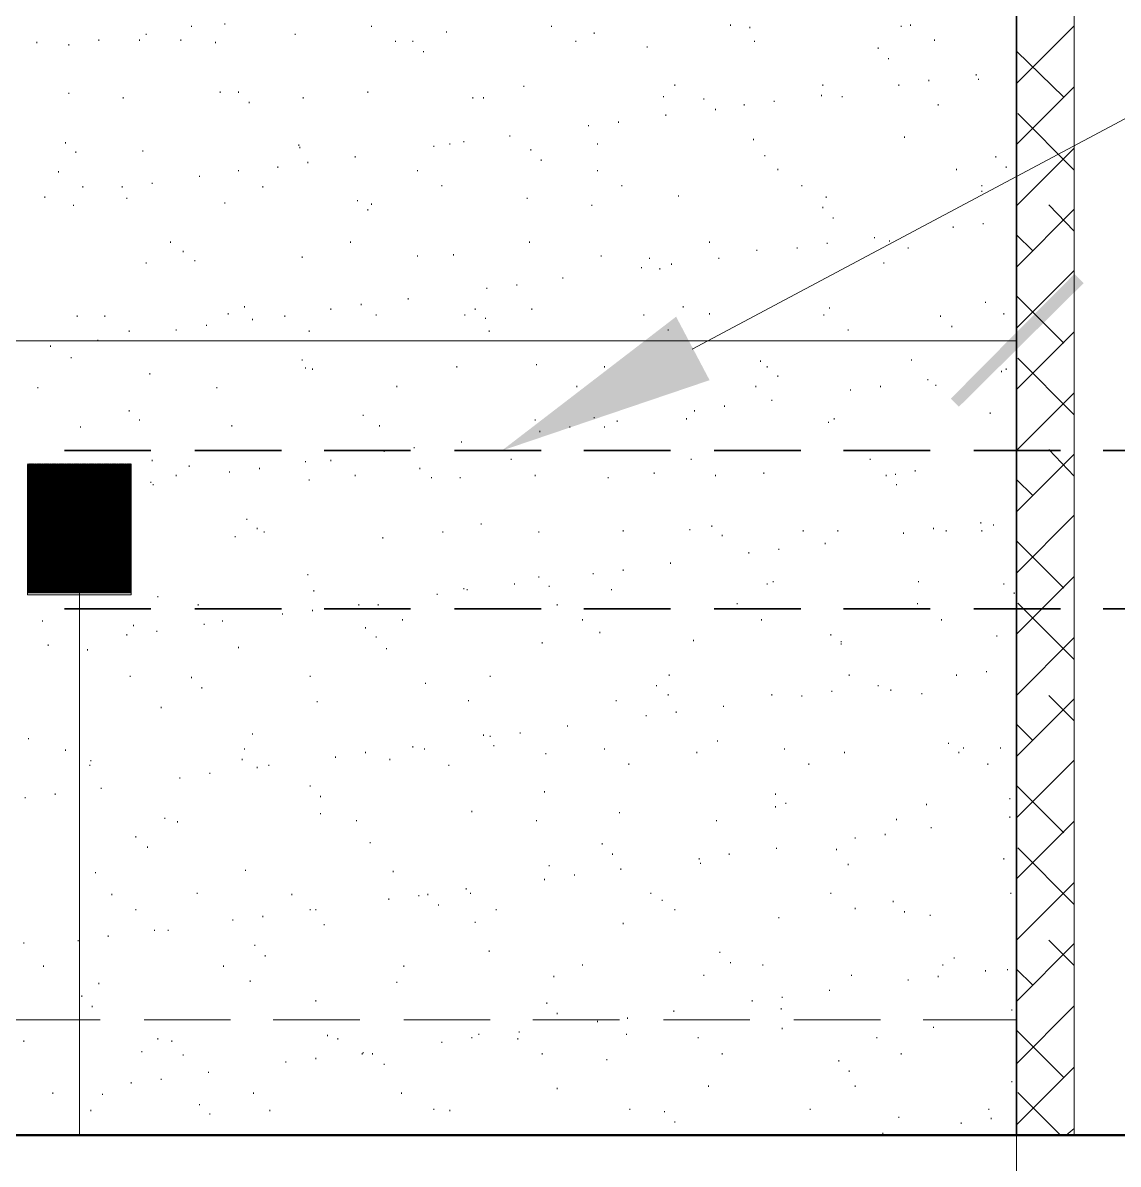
# Model space of a CAD drawing. Header units: inches. Extents: x 5 to 516, y -193 to 129.
# Drawn here: x 62.895 to 66.059, y -55.033 to -51.738 of the extents above; entities that cross this region are included whole.
import ezdxf

# ---------------------------------------------------------------- set-up
doc = ezdxf.new("R2010")
doc.units = ezdxf.units.IN
doc.header["$MEASUREMENT"] = 0
doc.layers.add('PDF4_Geometry', color=7, linetype='Continuous')
doc.layers.add('PDF4_Solid Fills', color=7, linetype='Continuous')

msp = doc.modelspace()

# ---------------------------------------------------------------- linework, layer by layer
at = {"layer": 'PDF4_Geometry', "lineweight": 35}
for points in [[(65.7654181, -54.9496512), (65.7654181, -46.9696506)], [(63.0154179, -52.9729801), (63.2654179, -52.9729801)], [(63.3920862, -52.9729801), (63.6420862, -52.9729801)], [(63.7654179, -52.9729801), (64.0154179, -52.9729801)], [(64.1420863, -52.9729801), (64.3920863, -52.9729801)], [(64.515418, -52.9729801), (64.765418, -52.9729801)], [(64.8920863, -52.9729801), (65.1420863, -52.9729801)], [(65.265418, -52.9729801), (65.5154181, -52.9729801)], [(65.6420864, -52.9729801), (65.8920864, -52.9729801)], [(66.0154181, -52.9729801), (66.2654181, -52.9729801)], [(63.2654179, -53.4296451), (63.0154179, -53.4296451)], [(63.6420862, -53.4296451), (63.3920862, -53.4296451)], [(64.0154179, -53.4296451), (63.7654179, -53.4296451)], [(64.3920863, -53.4296451), (64.1420863, -53.4296451)], [(64.765418, -53.4296451), (64.515418, -53.4296451)], [(65.1420863, -53.4296451), (64.8920863, -53.4296451)], [(65.5154181, -53.4296451), (65.265418, -53.4296451)], [(65.8920864, -53.4296451), (65.6420864, -53.4296451)], [(66.2654181, -53.4296451), (66.0154181, -53.4296451)]]:
    msp.add_lwpolyline(points, dxfattribs=at)
at = {"layer": 'PDF4_Geometry', "lineweight": 15}
for points in [[(65.7654181, -54.9496512), (65.7654181, -47.0329839), (65.9320848, -47.0329839), (65.9320848, -54.9496512)], [(62.9087555, -53.0129801), (62.9087555, -53.3896468), (63.2087556, -53.3896468), (63.2087556, -53.0129801)]]:
    msp.add_lwpolyline(points, close=True, dxfattribs=at)
for points in [[(64.8287522, -52.6796451), (73.2887528, -48.1763115), (73.9187526, -48.1763115)], [(63.3820832, -51.7496455), (63.3820832, -51.7463157)], [(63.4787561, -51.7429792), (63.4787561, -51.7396493)], [(63.9020892, -51.7496455), (63.9020892, -51.7463157)], [(64.1187505, -51.7663149), (64.1187505, -51.7629783)], [(64.4220884, -51.7496455), (64.4220884, -51.7463157)], [(64.9387511, -51.7463157), (64.9387511, -51.7429792)], [(64.9954188, -51.7529822), (64.9954188, -51.7496455)], [(65.4320847, -51.7496455), (65.4320847, -51.7463157)], [(65.4587503, -51.7463157), (65.4587503, -51.7429792)], [(62.9354211, -51.7963171), (62.9354211, -51.7929805)], [(63.1154206, -51.7896507), (63.1154206, -51.7863141)], [(63.2320859, -51.7896507), (63.2320859, -51.7863141)], [(63.2520851, -51.7729813), (63.2520851, -51.7696447)], [(63.3520878, -51.7896507), (63.3520878, -51.7863141)], [(63.4520838, -51.7963171), (63.4520838, -51.7929805)], [(63.6820846, -51.7729813), (63.6820846, -51.7696447)], [(63.972083, -51.7929805), (63.972083, -51.7896507)], [(64.0220844, -51.7929805), (64.0220844, -51.7896507)], [(64.492089, -51.7929805), (64.492089, -51.7896507)], [(64.5454202, -51.7696447), (64.5454202, -51.7663149)], [(65.0087517, -51.7929805), (65.0087517, -51.7896507)], [(65.5287509, -51.7896507), (65.5287509, -51.7863141)], [(63.0287507, -51.8029835), (63.0287507, -51.7996469)], [(64.0520865, -51.8229827), (64.0520865, -51.8196461)], [(64.6987541, -51.8096499), (64.6987541, -51.8063133)], [(65.3654208, -51.8129797), (65.3654208, -51.8096499)], [(65.395423, -51.8429819), (65.395423, -51.8396453)], [(65.6487528, -51.8896466), (65.6487528, -51.8863168)], [(64.3420849, -51.9229786), (64.3420849, -51.9196488)], [(64.7787508, -51.9196488), (64.7787508, -51.9163122)], [(65.2054205, -51.9196488), (65.2054205, -51.9163122)], [(65.4254184, -51.9196488), (65.4254184, -51.9163122)], [(65.5120882, -51.906316), (65.5120882, -51.9029794)], [(65.6554191, -51.9029794), (65.6554191, -51.8996496)], [(63.0287507, -51.9429778), (63.0287507, -51.939648)], [(63.1854211, -51.9563174), (63.1854211, -51.9529808)], [(63.4654165, -51.939648), (63.4654165, -51.9363114)], [(63.5187545, -51.939648), (63.5187545, -51.9363114)], [(63.7054204, -51.9563174), (63.7054204, -51.9529808)], [(63.8920862, -51.939648), (63.8920862, -51.9363114)], [(64.1954174, -51.9563174), (64.1954174, -51.9529808)], [(64.2254196, -51.9563174), (64.2254196, -51.9529808)], [(64.7454188, -51.9529808), (64.7454188, -51.949651)], [(64.8620841, -51.9596472), (64.8620841, -51.9563174)], [(65.2020839, -51.949651), (65.2020839, -51.9463144)], [(65.2620882, -51.9529808), (65.2620882, -51.949651)], [(63.5487499, -51.9696502), (63.5487499, -51.9663136)], [(64.8954229, -51.9896493), (64.8954229, -51.9863128)], [(64.9787563, -51.9763166), (64.9787563, -51.97298)], [(65.0654194, -51.9663136), (65.0654194, -51.9629838)], [(65.5387539, -51.9763166), (65.5387539, -51.97298)], [(64.6154207, -52.0263111), (64.6154207, -52.0229813)], [(64.7520852, -52.006312), (64.7520852, -52.0029822)], [(64.5287508, -52.0363141), (64.5287508, -52.0329843)], [(63.0187544, -52.0863155), (63.0187544, -52.0829789)], [(63.6920875, -52.0929819), (63.6920875, -52.0896453)], [(64.0820887, -52.0963117), (64.0820887, -52.0929819)], [(64.1287535, -52.0896453), (64.1287535, -52.0863155)], [(64.1687518, -52.0829789), (64.1687518, -52.0796491)], [(64.3020865, -52.0663163), (64.3020865, -52.0629797)], [(64.5554163, -52.0896453), (64.5554163, -52.0863155)], [(65.0054218, -52.0763125), (65.0054218, -52.0729827)], [(65.4420877, -52.0696461), (65.4420877, -52.0663163)], [(63.0487498, -52.1129811), (63.0487498, -52.1096445)], [(63.2420889, -52.1096445), (63.2420889, -52.1063147)], [(63.6954174, -52.0996483), (63.6954174, -52.0963117)], [(63.8554177, -52.1263139), (63.8554177, -52.1229841)], [(64.3620841, -52.1063147), (64.3620841, -52.1029781)], [(65.0387538, -52.1229841), (65.0387538, -52.1196475)], [(65.7054205, -52.1263139), (65.7054205, -52.1229841)], [(63.6320832, -52.156316), (63.6320832, -52.1529795)], [(63.7187532, -52.1429832), (63.7187532, -52.1396466)], [(64.3920863, -52.1363169), (64.3920863, -52.1329802)], [(65.0754224, -52.1629824), (65.0754224, -52.1596459)], [(65.592085, -52.1629824), (65.592085, -52.1596459)], [(65.7354227, -52.156316), (65.7354227, -52.1529795)], [(62.9987553, -52.1696489), (62.9987553, -52.1663122)], [(63.405419, -52.1829816), (63.405419, -52.179645)], [(63.5187545, -52.1663122), (63.5187545, -52.1629824)], [(64.0354171, -52.1663122), (64.0354171, -52.1629824)], [(64.5554163, -52.1663122), (64.5554163, -52.1629824)], [(63.0687558, -52.2129838), (63.0687558, -52.2096472)], [(63.1820846, -52.2129838), (63.1820846, -52.2096472)], [(63.2687545, -52.2029808), (63.2687545, -52.199651)], [(63.588755, -52.2129838), (63.588755, -52.2096472)], [(64.1054177, -52.2096472), (64.1054177, -52.2063174)], [(64.6254169, -52.2096472), (64.6254169, -52.2063174)], [(65.1454229, -52.2096472), (65.1454229, -52.2063174)], [(65.6654222, -52.2096472), (65.6654222, -52.2063174)], [(65.6654222, -52.2263166), (65.6654222, -52.22298)], [(62.9587501, -52.2429792), (62.9587501, -52.2396494)], [(63.1954173, -52.2463158), (63.1954173, -52.2429792)], [(63.4787561, -52.2596486), (63.4787561, -52.256312)], [(63.8620841, -52.2529822), (63.8620841, -52.2496456)], [(64.3520879, -52.2463158), (64.3520879, -52.2429792)], [(64.7887538, -52.2396494), (64.7887538, -52.2363128)], [(65.2154167, -52.2429792), (65.2154167, -52.2396494)], [(63.0420834, -52.266315), (63.0420834, -52.2629784)], [(63.8920862, -52.2796478), (63.8920862, -52.2763111)], [(63.9020892, -52.2629784), (63.9020892, -52.2596486)], [(64.5387538, -52.266315), (64.5387538, -52.2629784)], [(65.2054205, -52.2729814), (65.2054205, -52.2696448)], [(65.2354227, -52.3029835), (65.2354227, -52.2996469)], [(65.6687519, -52.3196461), (65.6687519, -52.3163163)], [(65.3554178, -52.3596445), (65.3554178, -52.3563147)], [(65.5820888, -52.3296491), (65.5820888, -52.3263125)], [(63.3220856, -52.3729841), (63.3220856, -52.3696475)], [(63.8420849, -52.3729841), (63.8420849, -52.3696475)], [(64.3587543, -52.3729841), (64.3587543, -52.3696475)], [(64.8787535, -52.3729841), (64.8787535, -52.3696475)], [(65.1320833, -52.3896467), (65.1320833, -52.3863169)], [(65.2187533, -52.3763139), (65.2187533, -52.3729841)], [(65.3987527, -52.3696475), (65.3987527, -52.3663177)], [(65.4520839, -52.3896467), (65.4520839, -52.3863169)], [(63.3587542, -52.3996497), (63.3587542, -52.3963131)], [(63.3920862, -52.4263153), (63.3920862, -52.4229787)], [(63.7020838, -52.4163123), (63.7020838, -52.4129824)], [(64.0354171, -52.4129824), (64.0354171, -52.4096459)], [(64.1387496, -52.4096459), (64.1387496, -52.406316)], [(64.5654193, -52.4129824), (64.5654193, -52.4096459)], [(64.7054205, -52.4196489), (64.7054205, -52.4163123)], [(64.9054191, -52.4196489), (64.9054191, -52.4163123)], [(65.015418, -52.3963131), (65.015418, -52.3929833)], [(65.7654181, -56.6963148), (65.7654181, -52.4063144)], [(63.2520851, -52.4329817), (63.2520851, -52.429645)], [(64.6820847, -52.4463144), (64.6820847, -52.4429778)], [(64.7354226, -52.449651), (64.7354226, -52.4463144)], [(64.7687546, -52.4363114), (64.7687546, -52.4329817)], [(65.3820833, -52.4329817), (65.3820833, -52.429645)], [(64.4554204, -52.4763166), (64.4554204, -52.47298)], [(64.2354226, -52.506312), (64.2354226, -52.5029822)], [(64.3220857, -52.4963158), (64.3220857, -52.4929792)], [(63.8720871, -52.5529836), (63.8720871, -52.5496469)], [(64.0087516, -52.5363142), (64.0087516, -52.5329844)], [(65.6754184, -52.5463172), (65.6754184, -52.5429806)], [(63.0520864, -52.5863156), (63.0520864, -52.5829789)], [(63.1320832, -52.5863156), (63.1320832, -52.5829789)], [(63.4887523, -52.5796491), (63.4887523, -52.5763126)], [(63.5354171, -52.5596499), (63.5354171, -52.5563133)], [(63.6520892, -52.5863156), (63.6520892, -52.5829789)], [(63.7854171, -52.5663163), (63.7854171, -52.5629798)], [(63.915422, -52.5829789), (63.915422, -52.5796491)], [(64.1720884, -52.5829789), (64.1720884, -52.5796491)], [(64.2020838, -52.5663163), (64.2020838, -52.5629798)], [(64.3654207, -52.5663163), (64.3654207, -52.5629798)], [(64.6887511, -52.5829789), (64.6887511, -52.5796491)], [(64.8020866, -52.5596499), (64.8020866, -52.5563133)], [(64.8787535, -52.5796491), (64.8787535, -52.5763126)], [(65.2087503, -52.5829789), (65.2087503, -52.5796491)], [(65.2254197, -52.5629798), (65.2254197, -52.5596499)], [(65.5454203, -52.5863156), (65.5454203, -52.5829789)], [(65.7287563, -52.5796491), (65.7287563, -52.5763126)], [(63.4254182, -52.6129811), (63.4254182, -52.6096445)], [(63.5587529, -52.5963117), (63.5587529, -52.5929819)], [(64.232086, -52.5929819), (64.232086, -52.5896453)], [(65.5787522, -52.6163177), (65.5787522, -52.6129811)], [(63.112084, -52.6563161), (63.112084, -52.6529795)], [(63.2020837, -52.6296505), (63.2020837, -52.6263139)], [(63.338755, -52.6263139), (63.338755, -52.6229841)], [(63.7220829, -52.6296505), (63.7220829, -52.6263139)], [(64.242089, -52.6296505), (64.242089, -52.6263139)], [(64.7587516, -52.6263139), (64.7587516, -52.6229841)], [(65.2787508, -52.6263139), (65.2787508, -52.6229841)], [(65.3920864, -52.6563161), (55.765419, -52.6563161)], [(62.9754195, -52.6729787), (62.9754195, -52.6696489)], [(65.7654181, -52.6563161), (65.3920847, -52.6563161)], [(63.0354171, -52.7063175), (63.0354171, -52.7029808)], [(63.7020838, -52.7129838), (63.7020838, -52.7096472)], [(65.025421, -52.7163136), (65.025421, -52.7129838)], [(65.4620869, -52.7129838), (65.4620869, -52.7096472)], [(63.2620881, -52.7529822), (63.2620881, -52.7496456)], [(63.7120868, -52.7363128), (63.7120868, -52.732983)], [(63.7320859, -52.7396494), (63.7320859, -52.7363128)], [(64.1487526, -52.732983), (64.1487526, -52.7296465)], [(64.3787535, -52.7263166), (64.3787535, -52.72298)], [(64.5754223, -52.732983), (64.5754223, -52.7296465)], [(65.0454202, -52.732983), (65.0454202, -52.7296465)], [(65.7220831, -52.7463158), (65.7220831, -52.7429792)], [(65.7354227, -52.7396494), (65.7354227, -52.7363128)], [(65.0754224, -52.7596486), (65.0754224, -52.756312)], [(65.5087517, -52.7696448), (65.5087517, -52.766315)], [(65.5320875, -52.7863142), (65.5320875, -52.7829844)], [(62.9387509, -52.7929806), (62.9387509, -52.7896508)], [(63.4554204, -52.7929806), (63.4554204, -52.7896508)], [(63.9754196, -52.7896508), (63.9754196, -52.7863142)], [(64.4954188, -52.7896508), (64.4954188, -52.7863142)], [(65.0120882, -52.7896508), (65.0120882, -52.7863142)], [(65.2854172, -52.799647), (65.2854172, -52.7963172)], [(65.3720872, -52.7896508), (65.3720872, -52.7863142)], [(64.9220885, -52.8463117), (64.9220885, -52.842982)], [(65.058753, -52.8296491), (65.058753, -52.8263126)], [(63.2020837, -52.8596445), (63.2020837, -52.8563147)], [(63.2320859, -52.8863169), (63.2320859, -52.8829803)], [(63.8787535, -52.8729841), (63.8787535, -52.8696475)], [(64.3754169, -52.8863169), (64.3754169, -52.8829803)], [(64.5454202, -52.8796505), (64.5454202, -52.8763139)], [(64.8120896, -52.8829803), (64.8120896, -52.8796505)], [(64.8354185, -52.8596445), (64.8354185, -52.8563147)], [(65.2387524, -52.8829803), (65.2387524, -52.8796505)], [(65.6887512, -52.8663177), (65.6887512, -52.8629811)], [(63.0620894, -52.9063161), (63.0620894, -52.9029795)], [(63.4987553, -52.9029795), (63.4987553, -52.8996497)], [(63.9254182, -52.9029795), (63.9254182, -52.8996497)], [(64.3887497, -52.9196489), (64.3887497, -52.9163123)], [(64.4754196, -52.9063161), (64.4754196, -52.9029795)], [(64.5754223, -52.9063161), (64.5754223, -52.9029795)], [(64.6120841, -52.8896467), (64.6120841, -52.8863169)], [(65.2220831, -52.8929833), (65.2220831, -52.8896467)], [(64.1620854, -52.9496511), (64.1620854, -52.9463145)], [(63.938751, -52.9763166), (63.938751, -52.97298)], [(64.0254209, -52.9663136), (64.0254209, -52.9629839)], [(63.2687545, -53.0029823), (63.2687545, -52.9996456)], [(63.3754168, -53.0196448), (63.3754168, -53.016315)], [(63.7120868, -53.006312), (63.7120868, -53.0029823)], [(63.7854171, -53.0029823), (63.7854171, -52.9996456)], [(64.3054163, -52.9996456), (64.3054163, -52.9963158)], [(64.8254224, -52.9996456), (64.8254224, -52.9963158)], [(65.342085, -52.9996456), (65.342085, -52.9963158)], [(63.338755, -53.0463172), (63.338755, -53.0429806)], [(63.4920889, -53.0363142), (63.4920889, -53.0329844)], [(63.578752, -53.0263112), (63.578752, -53.0229814)], [(63.8554177, -53.0463172), (63.8554177, -53.0429806)], [(64.0420835, -53.0263112), (64.0420835, -53.0229814)], [(64.3754169, -53.0463172), (64.3754169, -53.0429806)], [(64.7187532, -53.0396508), (64.7187532, -53.0363142)], [(64.8954229, -53.0463172), (64.8954229, -53.0429806)], [(65.0354172, -53.0396508), (65.0354172, -53.0363142)], [(65.3887497, -53.0463172), (65.3887497, -53.0429806)], [(65.4154221, -53.0429806), (65.4154221, -53.0396508)], [(65.4720831, -53.0329844), (65.4720831, -53.0296478)], [(63.1287534, -53.082979), (63.1287534, -53.0796492)], [(63.2654179, -53.0663164), (63.2654179, -53.0629798)], [(63.2720843, -53.0729828), (63.2720843, -53.0696462)], [(63.7220829, -53.05965), (63.7220829, -53.0563134)], [(64.0754223, -53.0529836), (64.0754223, -53.049647)], [(64.1587556, -53.0529836), (64.1587556, -53.049647)], [(64.5854185, -53.0529836), (64.5854185, -53.049647)], [(65.4187519, -53.0729828), (65.4187519, -53.0696462)], [(63.0987512, -53.3063134), (63.0987512, -53.0963134), (63.0154179, -53.0963134), (63.0154179, -53.3063134)], [(63.0420834, -53.0963118), (63.0420834, -53.092982)], [(63.5420835, -53.1729787), (63.5420835, -53.1696489)], [(65.6620855, -53.1829817), (65.6620855, -53.1796451)], [(63.0587528, -53.1996511), (63.0587528, -54.9496512)], [(63.0720856, -53.2096473), (63.0720856, -53.2063175)], [(63.5720856, -53.1996511), (63.5720856, -53.1963145)], [(63.5920849, -53.2096473), (63.5920849, -53.2063175)], [(64.1087542, -53.2096473), (64.1087542, -53.2063175)], [(64.2187532, -53.1863115), (64.2187532, -53.1829817)], [(64.3854199, -53.2096473), (64.3854199, -53.2063175)], [(64.6287535, -53.2063175), (64.6287535, -53.2029809)], [(64.8220857, -53.2029809), (64.8220857, -53.1996511)], [(64.8854199, -53.1929779), (64.8854199, -53.1896481)], [(65.1487527, -53.2063175), (65.1487527, -53.2029809)], [(65.2487555, -53.2063175), (65.2487555, -53.2029809)], [(65.4387511, -53.2129839), (65.4387511, -53.2096473)], [(65.525421, -53.1996511), (65.525421, -53.1963145)], [(65.5620896, -53.2063175), (65.5620896, -53.2029809)], [(65.6654222, -53.2063175), (65.6654222, -53.2029809)], [(65.6987542, -53.1896481), (65.6987542, -53.1863115)], [(63.0720856, -53.2296465), (63.0720856, -53.2263167)], [(63.5087515, -53.2229801), (63.5087515, -53.2196503)], [(63.9354212, -53.2263167), (63.9354212, -53.2229801)], [(64.9154221, -53.2196503), (64.9154221, -53.2163137)], [(65.2120869, -53.2429793), (65.2120869, -53.2396494)], [(64.992089, -53.2696448), (64.992089, -53.2663151)], [(65.0787522, -53.2596487), (65.0787522, -53.2563121)], [(64.765418, -53.299647), (64.765418, -53.2963172)], [(63.0420834, -53.3196462), (63.0420834, -53.3163164)], [(63.0720856, -53.3463118), (63.0720856, -53.342982)], [(63.7187532, -53.332979), (63.7187532, -53.3296492)], [(64.3854199, -53.3396454), (64.3854199, -53.3363156)], [(64.5420836, -53.3296492), (64.5420836, -53.3263126)], [(64.6287535, -53.3196462), (64.6287535, -53.3163164)], [(63.7354226, -53.3796506), (63.7354226, -53.376314)], [(64.1687518, -53.3729842), (64.1687518, -53.3696476)], [(64.1787548, -53.376314), (64.1787548, -53.3729842)], [(64.3154193, -53.3596446), (64.3154193, -53.3563148)], [(64.4154221, -53.3663178), (64.4154221, -53.3629812)], [(64.5954215, -53.376314), (64.5954215, -53.3729842)], [(65.0454202, -53.3596446), (65.0454202, -53.3563148)], [(65.0620896, -53.3529782), (65.0620896, -53.3496484)], [(65.4820861, -53.3529782), (65.4820861, -53.3496484)], [(65.7287563, -53.3596446), (65.7287563, -53.3563148)], [(63.2854171, -53.3963132), (63.2854171, -53.3929833)], [(64.0920849, -53.3896467), (64.0920849, -53.386317)], [(65.7587517, -53.386317), (65.7587517, -53.3829803)], [(63.4020892, -53.419649), (63.4020892, -53.4163123)], [(63.6454228, -53.4463145), (63.6454228, -53.4429779)], [(63.7320859, -53.4363115), (63.7320859, -53.4329817)], [(63.8654207, -53.419649), (63.8654207, -53.4163123)], [(63.9220884, -53.419649), (63.9220884, -53.4163123)], [(64.4387511, -53.419649), (64.4387511, -53.4163123)], [(64.9587503, -53.4163123), (64.9587503, -53.4129825)], [(65.4787563, -53.4163123), (65.4787563, -53.4129825)], [(62.9520837, -53.4663137), (62.9520837, -53.4629839)], [(63.2154165, -53.4796465), (63.2154165, -53.4763167)], [(63.4187517, -53.4763167), (63.4187517, -53.4729801)], [(63.4720829, -53.4663137), (63.4720829, -53.4629839)], [(63.992089, -53.4629839), (63.992089, -53.4596473)], [(64.5120882, -53.4629839), (64.5120882, -53.4596473)], [(65.0287508, -53.4629839), (65.0287508, -53.4596473)], [(65.54875, -53.4629839), (65.54875, -53.4596473)], [(63.1954173, -53.5063121), (63.1954173, -53.5029823)], [(63.2820873, -53.4963159), (63.2820873, -53.4929793)], [(63.8854198, -53.4863129), (63.8854198, -53.4829831)], [(63.915422, -53.5129785), (63.915422, -53.5096487)], [(64.5620896, -53.4996457), (64.5620896, -53.4963159)], [(65.2287563, -53.5063121), (65.2287563, -53.5029823)], [(65.7087503, -53.5096487), (65.7087503, -53.5063121)], [(62.9687531, -53.5363142), (62.9687531, -53.5329845)], [(63.5187545, -53.5429806), (63.5187545, -53.5396509)], [(63.9454174, -53.5463172), (63.9454174, -53.5429806)], [(64.3954229, -53.5296479), (64.3954229, -53.5263112)], [(64.8320888, -53.5229815), (64.8320888, -53.5196449)], [(65.2587517, -53.5263112), (65.2587517, -53.5229815)], [(65.2587517, -53.5329845), (65.2587517, -53.5296479)], [(63.0820886, -53.549647), (63.0820886, -53.5463172)], [(65.6787549, -53.6129812), (65.6787549, -53.6096446)], [(63.2054203, -53.626314), (63.2054203, -53.6229842)], [(63.3820832, -53.6296506), (63.3820832, -53.626314)], [(63.7254196, -53.626314), (63.7254196, -53.6229842)], [(64.2454188, -53.626314), (64.2454188, -53.6229842)], [(64.7620882, -53.6229842), (64.7620882, -53.6196476)], [(65.2820875, -53.6229842), (65.2820875, -53.6196476)], [(65.592085, -53.6229842), (65.592085, -53.6196476)], [(63.4120854, -53.659646), (63.4120854, -53.6563161)], [(64.0587529, -53.6463132), (64.0587529, -53.6429834)], [(64.7254196, -53.6529796), (64.7254196, -53.6496498)], [(65.2320861, -53.669649), (65.2320861, -53.6663124)], [(65.3654208, -53.6529796), (65.3654208, -53.6496498)], [(65.4020894, -53.6663124), (65.4020894, -53.6629825)], [(65.4920891, -53.6763154), (65.4920891, -53.6729788)], [(63.7454187, -53.6996511), (63.7454187, -53.6963145)], [(64.1820846, -53.6963145), (64.1820846, -53.6929779)], [(64.6087543, -53.6963145), (64.6087543, -53.6929779)], [(64.7587516, -53.6796451), (64.7587516, -53.6763154)], [(65.058753, -53.6796451), (65.058753, -53.6763154)], [(65.1454229, -53.6829818), (65.1454229, -53.6796451)], [(63.2954201, -53.7163137), (63.2954201, -53.7129839)], [(64.6954175, -53.7396495), (64.6954175, -53.7363129)], [(64.7820874, -53.7296465), (64.7820874, -53.7263167)], [(64.9187519, -53.7129839), (64.9187519, -53.7096473)], [(64.4687532, -53.7696449), (64.4687532, -53.7663151)], [(62.9120853, -53.8063134), (62.9120853, -53.8029837)], [(63.5587529, -53.7929807), (63.5587529, -53.7896509)], [(64.2254196, -53.7963173), (64.2254196, -53.7929807)], [(64.2454188, -53.799647), (64.2454188, -53.7963173)], [(64.3320887, -53.7896509), (64.3320887, -53.7863143)], [(63.0187544, -53.8396454), (63.0187544, -53.8363157)], [(63.5354171, -53.8363157), (63.5354171, -53.832979)], [(64.0220844, -53.8296492), (64.0220844, -53.8263127)], [(64.0554163, -53.8363157), (64.0554163, -53.832979)], [(64.2554218, -53.8263127), (64.2554218, -53.8229828)], [(64.5754223, -53.8363157), (64.5754223, -53.832979)], [(64.9020893, -53.8129799), (64.9020893, -53.80965)], [(65.0954215, -53.8363157), (65.0954215, -53.832979)], [(65.568756, -53.8196463), (65.568756, -53.8163164)], [(65.6120842, -53.832979), (65.6120842, -53.8296492)], [(65.7187533, -53.832979), (65.7187533, -53.8296492)], [(63.0920848, -53.8696476), (63.0920848, -53.8663178)], [(63.5287507, -53.8663178), (63.5287507, -53.8629812)], [(63.7987499, -53.8596446), (63.7987499, -53.8563148)], [(63.8854198, -53.8463118), (63.8854198, -53.842982)], [(63.9554204, -53.8663178), (63.9554204, -53.8629812)], [(64.405419, -53.8496484), (64.405419, -53.8463118)], [(64.842085, -53.8463118), (64.842085, -53.842982)], [(65.2687546, -53.8463118), (65.2687546, -53.842982)], [(65.5987514, -53.8463118), (65.5987514, -53.842982)], [(63.088755, -53.8829804), (63.088755, -53.8796506)], [(63.4354211, -53.9063162), (63.4354211, -53.9029796)], [(63.5720856, -53.8896468), (63.5720856, -53.886317)], [(63.6054177, -53.8829804), (63.6054177, -53.8796506)], [(64.1254169, -53.8829804), (64.1254169, -53.8796506)], [(64.6454229, -53.8796506), (64.6454229, -53.876314)], [(65.1654221, -53.8796506), (65.1654221, -53.876314)], [(65.6820848, -53.8796506), (65.6820848, -53.876314)], [(63.0587528, -53.9396482), (63.0587528, -53.9363116)], [(63.3487512, -53.919649), (63.3487512, -53.9163124)], [(62.9887523, -53.9663137), (62.9887523, -53.9629839)], [(63.122087, -53.9496512), (63.122087, -53.9463146)], [(63.7254196, -53.9429779), (63.7254196, -53.9396482)], [(63.7554217, -53.9729801), (63.7554217, -53.9696503)], [(64.4020893, -53.9596473), (64.4020893, -53.9563176)], [(65.068756, -53.9663137), (65.068756, -53.9629839)], [(62.9020892, -53.9763167), (62.9020892, -53.9729801)], [(65.068756, -54.0029823), (65.068756, -53.9996457)], [(65.0987514, -53.9929793), (65.0987514, -53.9896495)], [(65.5054219, -53.9963159), (65.5054219, -53.9929793)], [(65.7454189, -53.9796466), (65.7454189, -53.9763167)], [(63.3054162, -54.0363143), (63.3054162, -54.0329845)], [(63.7554217, -54.0229815), (63.7554217, -54.0196449)], [(64.1920876, -54.0163151), (64.1920876, -54.0129785)], [(64.6187505, -54.0196449), (64.6187505, -54.0163151)], [(65.4187519, -54.0396509), (65.4187519, -54.0363143)], [(65.7454189, -54.0329845), (65.7454189, -54.0296479)], [(63.3420849, -54.0463173), (63.3420849, -54.0429807)], [(63.8587542, -54.0429807), (63.8587542, -54.0396509)], [(64.3787535, -54.0429807), (64.3787535, -54.0396509)], [(64.8987527, -54.0429807), (64.8987527, -54.0396509)], [(65.5187546, -54.0629799), (65.5187546, -54.0596501)], [(63.2220829, -54.0896455), (63.2220829, -54.0863157)], [(63.8987526, -54.1063148), (63.8987526, -54.1029782)], [(65.29875, -54.0929821), (65.29875, -54.0896455)], [(65.38542, -54.0829791), (65.38542, -54.0796492)], [(63.2554217, -54.1196476), (63.2554217, -54.1163178)], [(64.568756, -54.1096446), (64.568756, -54.1063148)], [(64.5987513, -54.1396468), (64.5987513, -54.136317)], [(64.9354213, -54.1396468), (64.9354213, -54.136317)], [(65.0720858, -54.1229842), (65.0720858, -54.1196476)], [(65.2454188, -54.126314), (65.2454188, -54.1229842)], [(64.4154221, -54.1729788), (64.4154221, -54.169649)], [(64.8487514, -54.1529796), (64.8487514, -54.1496498)], [(64.8520879, -54.1663124), (64.8520879, -54.1629826)], [(65.2787508, -54.169649), (65.2787508, -54.1663124)], [(65.7287563, -54.1529796), (65.7287563, -54.1496498)], [(63.1054176, -54.192978), (63.1054176, -54.1896482)], [(63.5387537, -54.1863116), (63.5387537, -54.1829818)], [(63.9654166, -54.1896482), (63.9654166, -54.1863116)], [(64.4887524, -54.1996512), (64.4887524, -54.1963146)], [(64.6220871, -54.1829818), (64.6220871, -54.1796452)], [(64.4020893, -54.212984), (64.4020893, -54.2096474)], [(63.1520892, -54.2563121), (63.1520892, -54.2529824)], [(63.3987526, -54.2529824), (63.3987526, -54.2496457)], [(63.6720884, -54.2563121), (63.6720884, -54.2529824)], [(63.9520838, -54.2696449), (63.9520838, -54.2663151)], [(64.0387537, -54.2596487), (64.0387537, -54.2563121)], [(64.0654193, -54.2563121), (64.0654193, -54.2529824)], [(64.1754183, -54.2396495), (64.1754183, -54.236313)], [(64.188751, -54.2529824), (64.188751, -54.2496457)], [(64.7087502, -54.2529824), (64.7087502, -54.2496457)], [(65.2287563, -54.2529824), (65.2287563, -54.2496457)], [(65.7487555, -54.2529824), (65.7487555, -54.2496457)], [(63.2220829, -54.2996471), (63.2220829, -54.2963173)], [(63.7254196, -54.2996471), (63.7254196, -54.2963173)], [(63.7420889, -54.2996471), (63.7420889, -54.2963173)], [(64.0954215, -54.2863143), (64.0954215, -54.2829845)], [(64.2620881, -54.2996471), (64.2620881, -54.2963173)], [(64.742089, -54.2729815), (64.742089, -54.2696449)], [(64.7787508, -54.2996471), (64.7787508, -54.2963173)], [(65.29875, -54.2963173), (65.29875, -54.2929807)], [(65.4087557, -54.2763113), (65.4087557, -54.2729815)], [(63.5020851, -54.3296493), (63.5020851, -54.3263127)], [(63.588755, -54.3196463), (63.588755, -54.3163165)], [(64.2020838, -54.3363157), (64.2020838, -54.3329791)], [(65.0787522, -54.3229829), (65.0787522, -54.3196463)], [(65.4420877, -54.3063135), (65.4420877, -54.3029837)], [(65.5154181, -54.3163165), (65.5154181, -54.3129799)], [(63.2754208, -54.3596446), (63.2754208, -54.3563149)], [(63.3154192, -54.3596446), (63.3154192, -54.3563149)], [(63.7654179, -54.3429821), (63.7654179, -54.3396455)], [(64.6287535, -54.3396455), (64.6287535, -54.3363157)], [(62.8987525, -54.3963133), (62.8987525, -54.3929834)], [(63.0554162, -54.3896468), (63.0554162, -54.386317)], [(63.1420862, -54.376314), (63.1420862, -54.3729843)], [(63.5654193, -54.4029796), (63.5654193, -54.3996498)], [(63.5954214, -54.4329818), (63.5954214, -54.4296452)], [(64.242089, -54.419649), (64.242089, -54.4163124)], [(64.9087557, -54.4229788), (64.9087557, -54.419649)], [(62.9554203, -54.462984), (62.9554203, -54.4596474)], [(63.4754195, -54.462984), (63.4754195, -54.4596474)], [(63.9954187, -54.462984), (63.9954187, -54.4596474)], [(64.5120882, -54.4596474), (64.5120882, -54.4563176)], [(64.9387511, -54.452981), (64.9387511, -54.4496512)], [(65.0320874, -54.4596474), (65.0320874, -54.4563176)], [(65.5520866, -54.4596474), (65.5520866, -54.4563176)], [(65.5854186, -54.4396482), (65.5854186, -54.4363116)], [(64.4287548, -54.4929794), (64.4287548, -54.4896495)], [(64.8620841, -54.4896495), (64.8620841, -54.486313)], [(65.2887538, -54.4896495), (65.2887538, -54.486313)], [(65.5387539, -54.4929794), (65.5387539, -54.4896495)], [(65.6754184, -54.4763168), (65.6754184, -54.4729802)], [(65.7387525, -54.4729802), (65.7387525, -54.4696504)], [(63.1154206, -54.5129785), (63.1154206, -54.5096488)], [(63.5520865, -54.5063122), (63.5520865, -54.5029824)], [(63.9754196, -54.5096488), (63.9754196, -54.5063122)], [(65.2254197, -54.5329845), (65.2254197, -54.5296479)], [(65.4520839, -54.5029824), (65.4520839, -54.4996458)], [(63.0654192, -54.5496471), (63.0654192, -54.5463173)], [(63.7420889, -54.5629799), (63.7420889, -54.5596501)], [(65.0020852, -54.5629799), (65.0020852, -54.5596501)], [(65.0887552, -54.5529837), (65.0887552, -54.5496471)], [(63.0954214, -54.5796493), (63.0954214, -54.5763127)], [(64.4087557, -54.5696463), (64.4087557, -54.5663165)], [(64.4387511, -54.5996485), (64.4387511, -54.5963119)], [(64.775421, -54.5929821), (64.775421, -54.5896455)], [(65.0854185, -54.5863157), (65.0854185, -54.5829791)], [(65.7520853, -54.5896455), (65.7520853, -54.5863157)], [(63.1187504, -54.6163179), (62.8687504, -54.6163179)], [(63.4954187, -54.6163179), (63.2454187, -54.6163179)], [(63.8687505, -54.6163179), (63.6187504, -54.6163179)], [(64.2454188, -54.6163179), (63.9954188, -54.6163179)], [(64.6187505, -54.6163179), (64.3687505, -54.6163179)], [(64.5554163, -54.6229843), (64.5554163, -54.6196477)], [(64.6420863, -54.6129813), (64.6420863, -54.6096447)], [(64.9954188, -54.6163179), (64.7454188, -54.6163179)], [(65.3720872, -54.6163179), (65.1220871, -54.6163179)], [(65.7654181, -54.6163179), (65.4954181, -54.6163179)], [(63.7754209, -54.6629826), (63.7754209, -54.6596461)], [(64.2120868, -54.6596461), (64.2120868, -54.6563162)], [(64.3287521, -54.6529797), (64.3287521, -54.6496498)], [(64.6387497, -54.6596461), (64.6387497, -54.6563162)], [(65.0887552, -54.6429834), (65.0887552, -54.6396468)], [(65.525421, -54.6396468), (65.525421, -54.6363171)], [(62.8987525, -54.6796452), (62.8987525, -54.6763154)], [(63.2854171, -54.6729788), (63.2854171, -54.6696491)], [(63.3254222, -54.6796452), (63.3254222, -54.6763154)], [(63.8054163, -54.6729788), (63.8054163, -54.6696491)], [(64.1054177, -54.6829818), (64.1054177, -54.6796452)], [(64.1920876, -54.6696491), (64.1920876, -54.6663124)], [(64.3254223, -54.6729788), (64.3254223, -54.6696491)], [(64.8454215, -54.6696491), (64.8454215, -54.6663124)], [(65.3620842, -54.6696491), (65.3620842, -54.6663124)], [(63.2387523, -54.7096474), (63.2387523, -54.7063176)], [(63.3587542, -54.7196504), (63.3587542, -54.7163138)], [(63.7420889, -54.7296466), (63.7420889, -54.7263168)], [(63.8754168, -54.7163138), (63.8754168, -54.712984)], [(63.8787535, -54.712984), (63.8787535, -54.7096474)], [(63.905419, -54.7163138), (63.905419, -54.712984)], [(64.3954229, -54.7163138), (64.3954229, -54.712984)], [(64.5820887, -54.7329832), (64.5820887, -54.7296466)], [(64.9154221, -54.7163138), (64.9154221, -54.712984)], [(65.4320847, -54.7163138), (65.4320847, -54.712984)], [(63.655419, -54.7396496), (63.655419, -54.736313)], [(63.938751, -54.746316), (63.938751, -54.7429794)], [(65.2520852, -54.736313), (65.2520852, -54.7329832)], [(63.2954201, -54.789651), (63.2954201, -54.7863143)], [(63.4320846, -54.769645), (63.4320846, -54.7663152)], [(65.2820875, -54.7663152), (65.2820875, -54.7629786)], [(65.7520853, -54.7963173), (65.7520853, -54.7929807)], [(62.9820859, -54.8296493), (62.9820859, -54.8263127)], [(63.2087501, -54.7996471), (63.2087501, -54.7963173)], [(63.5620895, -54.8296493), (63.5620895, -54.8263127)], [(63.9887523, -54.8296493), (63.9887523, -54.8263127)], [(64.4387511, -54.8163165), (64.4387511, -54.81298)], [(64.8754169, -54.8096501), (64.8754169, -54.8063135)], [(65.29875, -54.8096501), (65.29875, -54.8063135)], [(63.1254168, -54.8329791), (63.1254168, -54.8296493)], [(63.405419, -54.8629813), (63.405419, -54.8596447)], [(63.0920848, -54.8796507), (63.0920848, -54.8763141)], [(63.4354211, -54.8896469), (63.4354211, -54.8863171)], [(63.6087542, -54.8796507), (63.6087542, -54.8763141)], [(64.0820887, -54.8763141), (64.0820887, -54.8729843)], [(64.1287535, -54.8796507), (64.1287535, -54.8763141)], [(64.6487527, -54.8763141), (64.6487527, -54.8729843)], [(64.7487554, -54.8829805), (64.7487554, -54.8796507)], [(65.1687519, -54.8763141), (65.1687519, -54.8729843)], [(65.6854213, -54.8763141), (65.6854213, -54.8729843)], [(64.7787508, -54.9129826), (64.7787508, -54.9096461)], [(65.4254184, -54.8996499), (65.4254184, -54.8963133)], [(65.6054178, -54.9163125), (65.6054178, -54.9129826)], [(65.6920877, -54.9029797), (65.6920877, -54.8996499)], [(65.3787536, -54.9463146), (65.3787536, -54.942978)]]:
    msp.add_lwpolyline(points, dxfattribs=at)
at = {"layer": 'PDF4_Geometry', "color": 8, "lineweight": 15, "true_color": 0x808080}
for points in [[(65.7654181, -51.9129824), (65.9320848, -51.7463157)], [(65.9020826, -51.9529808), (65.7654159, -51.8196474)], [(65.7654181, -52.0896453), (65.9320848, -51.9229786)], [(65.9320848, -52.1629824), (65.7687514, -51.9996491)], [(65.7654181, -52.266315), (65.9320848, -52.0996483)], [(65.7654181, -52.4429778), (65.9320848, -52.2763112)], [(65.9320848, -52.3396453), (65.8587514, -52.2629786)], [(65.8120896, -52.3963131), (65.765423, -52.3496464)], [(65.7654181, -52.6196475), (65.9320848, -52.4529808)], [(65.9020826, -52.6629825), (65.7654159, -52.5263158)], [(65.7654181, -52.7963172), (65.9320848, -52.6296505)], [(65.9320848, -52.8696475), (65.7687514, -52.7063142)], [(65.7654181, -52.9729801), (65.9320848, -52.8063134)], [(65.7654181, -53.1496497), (65.9320848, -52.982983)], [(65.9320848, -53.0463172), (65.8587514, -52.9696505)], [(65.8120896, -53.102985), (65.765423, -53.0563183)], [(65.7654181, -53.3263126), (65.9320848, -53.1596459)], [(65.9020826, -53.3696476), (65.7654159, -53.2329809)], [(65.7654181, -53.5029823), (65.9320848, -53.3363156)], [(65.9320848, -53.5763126), (65.7687514, -53.4129793)], [(65.7654181, -53.6796452), (65.9320848, -53.5129785)], [(65.7654181, -53.8563148), (65.9320848, -53.6896481)], [(65.9320848, -53.7529823), (65.8587514, -53.679649)], [(65.8120896, -53.80965), (65.765423, -53.7629834)], [(65.7654181, -54.0329845), (65.9320848, -53.8663178)], [(65.9020826, -54.0763127), (65.7654159, -53.939646)], [(65.7654181, -54.2096474), (65.9320848, -54.0429807)], [(65.9320848, -54.2829845), (65.7687514, -54.1196512)], [(65.7654181, -54.386317), (65.9320848, -54.2196503)], [(65.7654181, -54.5629799), (65.9320848, -54.3963132)], [(65.9320848, -54.4596474), (65.8587514, -54.386314)], [(65.8120896, -54.5163151), (65.765423, -54.4696485)], [(65.7654181, -54.7429794), (65.9320848, -54.5763127)], [(65.9020826, -54.7829845), (65.7654159, -54.6463179)], [(65.7654181, -54.919649), (65.9320848, -54.7529824)], [(65.8920864, -54.9496512), (65.768753, -54.8263179)], [(65.9087558, -54.9496512), (65.9320891, -54.9296512)]]:
    msp.add_lwpolyline(points, dxfattribs=at)
at = {"layer": 'PDF4_Geometry', "lineweight": 35}
for points in [[(62.910417, -53.3846487), (62.910417, -53.0113153), (62.910417, -53.3846487)], [(62.9137536, -53.3846487), (62.9137536, -53.0113153), (62.9137536, -53.3846487)], [(62.9170834, -53.3846487), (62.9170834, -53.0113153), (62.9170834, -53.3846487)], [(62.92042, -53.3846487), (62.92042, -53.0113153), (62.92042, -53.3846487)], [(62.9237566, -53.3846487), (62.9237566, -53.0113153), (62.9237566, -53.3846487)], [(62.9270864, -53.3846487), (62.9270864, -53.0113153), (62.9270864, -53.3846487)], [(62.9304162, -53.3846487), (62.9304162, -53.0113153), (62.9304162, -53.3846487)], [(62.9337528, -53.3846487), (62.9337528, -53.0113153), (62.9337528, -53.3846487)], [(62.9370894, -53.3846487), (62.9370894, -53.0113153), (62.9370894, -53.3846487)], [(62.9404192, -53.3846487), (62.9404192, -53.0113153), (62.9404192, -53.3846487)], [(62.943749, -53.3846487), (62.943749, -53.0113153), (62.943749, -53.3846487)], [(62.9470856, -53.3846487), (62.9470856, -53.0113153), (62.9470856, -53.3846487)], [(62.9504222, -53.3846487), (62.9504222, -53.0113153), (62.9504222, -53.3846487)], [(62.953752, -53.3846487), (62.953752, -53.0113153), (62.953752, -53.3846487)], [(62.9570886, -53.3846487), (62.9570886, -53.0113153), (62.9570886, -53.3846487)], [(62.9604184, -53.3846487), (62.9604184, -53.0113153), (62.9604184, -53.3846487)], [(62.963755, -53.3846487), (62.963755, -53.0113153), (62.963755, -53.3846487)], [(62.9670848, -53.3846487), (62.9670848, -53.0113153), (62.9670848, -53.3846487)], [(62.9704214, -53.3846487), (62.9704214, -53.0113153), (62.9704214, -53.3846487)], [(62.9737512, -53.3846487), (62.9737512, -53.0113153), (62.9737512, -53.3846487)], [(62.9770878, -53.3846487), (62.9770878, -53.0113153), (62.9770878, -53.3846487)], [(62.9804176, -53.3846487), (62.9804176, -53.0113153), (62.9804176, -53.3846487)], [(62.9837542, -53.3846487), (62.9837542, -53.0113153), (62.9837542, -53.3846487)], [(62.987084, -53.3846487), (62.987084, -53.0113153), (62.987084, -53.3846487)], [(62.9904206, -53.3846487), (62.9904206, -53.0113153), (62.9904206, -53.3846487)], [(62.9937504, -53.3846487), (62.9937504, -53.0113153), (62.9937504, -53.3846487)], [(62.997087, -53.3846487), (62.997087, -53.0113153), (62.997087, -53.3846487)], [(63.0004168, -53.3846487), (63.0004168, -53.0113153), (63.0004168, -53.3846487)], [(63.0037534, -53.3846487), (63.0037534, -53.0113153), (63.0037534, -53.3846487)], [(63.00709, -53.3846487), (63.00709, -53.0113153), (63.00709, -53.3846487)], [(63.0104198, -53.3846487), (63.0104198, -53.0113153), (63.0104198, -53.3846487)], [(63.0137496, -53.3846487), (63.0137496, -53.0113153), (63.0137496, -53.3846487)], [(63.0170862, -53.3846487), (63.0170862, -53.0113153), (63.0170862, -53.3846487)], [(63.0204227, -53.3846487), (63.0204227, -53.0113153), (63.0204227, -53.3846487)], [(63.0237526, -53.3846487), (63.0237526, -53.0113153), (63.0237526, -53.3846487)], [(63.0270824, -53.3846487), (63.0270824, -53.0113153), (63.0270824, -53.3846487)], [(63.030419, -53.3846487), (63.030419, -53.0113153), (63.030419, -53.3846487)], [(63.0337555, -53.3846487), (63.0337555, -53.0113153), (63.0337555, -53.3846487)], [(63.0370853, -53.3846487), (63.0370853, -53.0113153), (63.0370853, -53.3846487)], [(63.0404219, -53.3846487), (63.0404219, -53.0113153), (63.0404219, -53.3846487)], [(63.0437517, -53.3846487), (63.0437517, -53.0113153), (63.0437517, -53.3846487)], [(63.0470883, -53.3846487), (63.0470883, -53.0113153), (63.0470883, -53.3846487)], [(63.0504181, -53.3846487), (63.0504181, -53.0113153), (63.0504181, -53.3846487)], [(63.0537547, -53.3846487), (63.0537547, -53.0113153), (63.0537547, -53.3846487)], [(63.0570845, -53.3846487), (63.0570845, -53.0113153), (63.0570845, -53.3846487)], [(63.0604211, -53.3846487), (63.0604211, -53.0113153), (63.0604211, -53.3846487)], [(63.0637509, -53.3846487), (63.0637509, -53.0113153), (63.0637509, -53.3846487)], [(63.0670875, -53.3846487), (63.0670875, -53.0113153), (63.0670875, -53.3846487)], [(63.0704173, -53.3846487), (63.0704173, -53.0113153), (63.0704173, -53.3846487)], [(63.0737539, -53.3846487), (63.0737539, -53.0113153), (63.0737539, -53.3846487)], [(63.0770837, -53.3846487), (63.0770837, -53.0113153), (63.0770837, -53.3846487)], [(63.0804203, -53.3846487), (63.0804203, -53.0113153), (63.0804203, -53.3846487)], [(63.0837501, -53.3846487), (63.0837501, -53.0113153), (63.0837501, -53.3846487)], [(63.0870867, -53.3846487), (63.0870867, -53.0113153), (63.0870867, -53.3846487)], [(63.0904233, -53.3846487), (63.0904233, -53.0113153), (63.0904233, -53.3846487)], [(63.0937531, -53.3846487), (63.0937531, -53.0113153), (63.0937531, -53.3846487)], [(63.0970829, -53.3846487), (63.0970829, -53.0113153), (63.0970829, -53.3846487)], [(63.1004195, -53.3846487), (63.1004195, -53.0113153), (63.1004195, -53.3846487)], [(63.1037561, -53.3846487), (63.1037561, -53.0113153), (63.1037561, -53.3846487)], [(63.1070859, -53.3846487), (63.1070859, -53.0113153), (63.1070859, -53.3846487)], [(63.1104157, -53.3846487), (63.1104157, -53.0113153), (63.1104157, -53.3846487)], [(63.1137523, -53.3846487), (63.1137523, -53.0113153), (63.1137523, -53.3846487)], [(63.1170889, -53.3846487), (63.1170889, -53.0113153), (63.1170889, -53.3846487)], [(63.1204187, -53.3846487), (63.1204187, -53.0113153), (63.1204187, -53.3846487)], [(63.1237553, -53.3846487), (63.1237553, -53.0113153), (63.1237553, -53.3846487)], [(63.1270851, -53.3846487), (63.1270851, -53.0113153), (63.1270851, -53.3846487)], [(63.1304217, -53.3846487), (63.1304217, -53.0113153), (63.1304217, -53.3846487)], [(63.1337515, -53.3846487), (63.1337515, -53.0113153), (63.1337515, -53.3846487)], [(63.1370881, -53.3846487), (63.1370881, -53.0113153), (63.1370881, -53.3846487)], [(63.1404179, -53.3846487), (63.1404179, -53.0113153), (63.1404179, -53.3846487)], [(63.1437545, -53.3846487), (63.1437545, -53.0113153), (63.1437545, -53.3846487)], [(63.1470843, -53.3846487), (63.1470843, -53.0113153), (63.1470843, -53.3846487)], [(63.1504209, -53.3846487), (63.1504209, -53.0113153), (63.1504209, -53.3846487)], [(63.1537507, -53.3846487), (63.1537507, -53.0113153), (63.1537507, -53.3846487)], [(63.1570873, -53.3846487), (63.1570873, -53.0113153), (63.1570873, -53.3846487)], [(63.1604171, -53.3846487), (63.1604171, -53.0113153), (63.1604171, -53.3846487)], [(63.1637537, -53.3846487), (63.1637537, -53.0113153), (63.1637537, -53.3846487)], [(63.1670835, -53.3846487), (63.1670835, -53.0113153), (63.1670835, -53.3846487)], [(63.17042, -53.3846487), (63.17042, -53.0113153), (63.17042, -53.3846487)], [(63.1737566, -53.3846487), (63.1737566, -53.0113153), (63.1737566, -53.3846487)], [(63.1770864, -53.3846487), (63.1770864, -53.0113153), (63.1770864, -53.3846487)], [(63.1804163, -53.3846487), (63.1804163, -53.0113153), (63.1804163, -53.3846487)], [(63.1837528, -53.3846487), (63.1837528, -53.0113153), (63.1837528, -53.3846487)], [(63.1870894, -53.3846487), (63.1870894, -53.0113153), (63.1870894, -53.3846487)], [(63.1904192, -53.3846487), (63.1904192, -53.0113153), (63.1904192, -53.3846487)], [(63.193749, -53.3846487), (63.193749, -53.0113153), (63.193749, -53.3846487)], [(63.1970856, -53.3846487), (63.1970856, -53.0113153), (63.1970856, -53.3846487)], [(63.2004222, -53.3846487), (63.2004222, -53.0113153), (63.2004222, -53.3846487)], [(63.203752, -53.3846487), (63.203752, -53.0113153), (63.203752, -53.3846487)], [(63.2070886, -53.3846487), (63.2070886, -53.0113153), (63.2070886, -53.3846487)]]:
    msp.add_lwpolyline(points, close=True, dxfattribs=at)
at = {"layer": 'PDF4_Geometry', "lineweight": 50}
msp.add_lwpolyline([(29.0987485, -55.1163179), (29.0987485, -54.9496512), (75.5987522, -54.9496512), (75.5987522, -55.1163179), (75.4320855, -55.1163179), (75.4320855, -55.9529846)], dxfattribs=at)
at = {"layer": 'PDF4_Solid Fills', "lineweight": 15, "transparency": 33554559}
for points in [[(65.5754224, -52.8229828), (65.5987557, -52.8463161), (65.9320891, -52.4629827)], [(65.5987514, -52.8463118), (65.9320848, -52.4629784), (65.9587514, -52.4896451)]]:
    msp.add_solid(points, dxfattribs=at)
at = {"layer": 'PDF4_Solid Fills', "lineweight": 35, "transparency": 33554559}
msp.add_solid([(64.8787535, -52.7696516), (64.2787535, -52.9729849), (64.7820868, -52.5863182)], dxfattribs=at)

doc.saveas('drawing.dxf')
